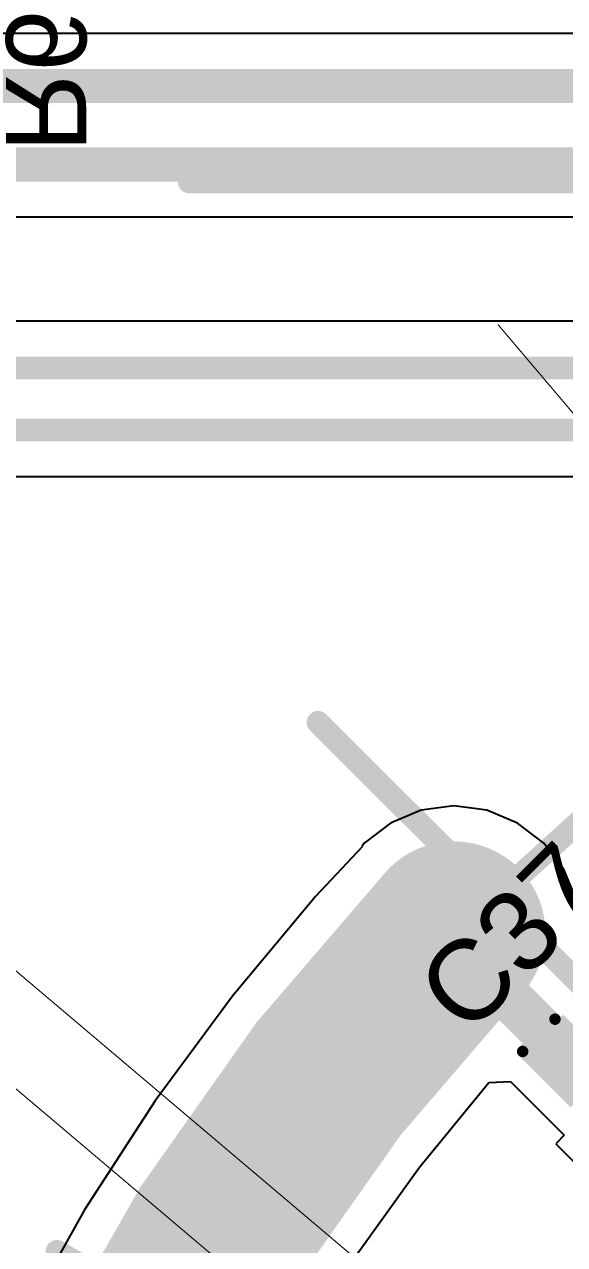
# Model space of a CAD drawing. Header units: inches. Extents: x -7 to 348, y -14 to 159.
# Drawn here: x 14.68 to 20.68, y 31.53 to 45.09 of the extents above; entities that cross this region are included whole.
import ezdxf

# ---------------------------------------------------------------- set-up
doc = ezdxf.new("R2010")
doc.units = ezdxf.units.IN
for name, color, linetype in [('Bottom Layer', 5, 'Continuous'), ('Bottom Overlay', 54, 'Continuous'), ('Dimension', 6, 'Continuous'), ('Fabrication', 76, 'Continuous'), ('Top Layer', 1, 'Continuous'), ('Top Overlay', 2, 'Continuous'), ('Top Paste', 8, 'Continuous'), ('Top Solder', 216, 'Continuous')]:
    doc.layers.add(name, color=color, linetype=linetype)
doc.styles.add('Arial', font='', dxfattribs={"height": 0.2})
doc.styles.get('Arial').set_extended_font_data('Arial')

msp = doc.modelspace()

# ---------------------------------------------------------------- hatches: boundary and pattern name
at = {"layer": 'Top Layer'}
msp.add_hatch(color=1, dxfattribs=at).paths.add_polyline_path([(20.664, 34.002), (21.113, 33.553), (20.79, 33.23), (20.341, 33.679)])
at = {"layer": 'Top Paste'}
msp.add_hatch(color=8, dxfattribs=at).paths.add_polyline_path([(20.664, 34.002), (21.113, 33.553), (20.79, 33.23), (20.341, 33.679)])
at = {"layer": 'Top Solder'}
msp.add_hatch(color=216, dxfattribs=at).paths.add_polyline_path([(20.664, 34.087), (21.198, 33.553), (20.79, 33.145), (20.256, 33.679)])

# ---------------------------------------------------------------- linework, layer by layer
at = {"layer": 'Bottom Layer'}
for p, q in [((23.598, 44.991), (13.856, 44.991)), ((13.109, 42.953), (23.675, 42.953))]:
    msp.add_line(p, q, dxfattribs=at)
for points in [[(13.031, 44.408, 0.381, 0.381, 0), (23.598, 44.408, 0.381, 0.381, 0)], [(11.381, 43.535, 0.381, 0.381, 0), (23.754, 43.535, 0.381, 0.381, 0)]]:
    msp.add_lwpolyline(points, format="xyseb", dxfattribs=at)
at = {"layer": 'Dimension'}
for points in [[(58.31, 19.467, 0.254, 0.254, 1), (13.31, 19.467, 0.254, 0.254, 1)], [(54.56, 19.467, 0.254, 0.254, 1), (17.06, 19.467, 0.254, 0.254, 1)], [(17.88, 37.336, 0.127, 0.127, 1), (18.007, 37.336, 0.127, 0.127, 1)], [(14.98, 31.457, 0.127, 0.127, 1), (15.107, 31.457, 0.127, 0.127, 1)]]:
    msp.add_lwpolyline(points, format="xyseb", close=True, dxfattribs=at)
for points in [[(17.944, 37.336, 0.254, 0.254, 0), (55.362, -0.082, 0.254, 0.254, 0)], [(15.044, 31.457, 0.254, 0.254, 0), (58.345, 6.457, 0.254, 0.254, 0)]]:
    msp.add_lwpolyline(points, format="xyseb", dxfattribs=at)
at = {"layer": 'Fabrication'}
for points in [[(19.945, 41.752, 0.0127, 0.0127, 0), (24.028, 36.932, 0.0127, 0.0127, 0)], [(19.945, 41.752, 0.0127, 0.0127, 0), (24.028, 36.932, 0.0127, 0.0127, 0)], [(19.945, 41.752, 0.0127, 0.0127, 0), (24.028, 36.932, 0.0127, 0.0127, 0)], [(19.945, 41.752, 0.0127, 0.0127, 0), (24.028, 36.932, 0.0127, 0.0127, 0)], [(13.603, 35.409, 0.0127, 0.0127, 0), (18.423, 31.325, 0.0127, 0.0127, 0)], [(13.603, 35.409, 0.0127, 0.0127, 0), (18.423, 31.325, 0.0127, 0.0127, 0)], [(13.603, 35.409, 0.0127, 0.0127, 0), (18.423, 31.325, 0.0127, 0.0127, 0)], [(13.603, 35.409, 0.0127, 0.0127, 0), (18.423, 31.325, 0.0127, 0.0127, 0)], [(12.956, 34.646, 0.0127, 0.0127, 0), (17.106, 31.131, 0.0127, 0.0127, 0)], [(12.956, 34.646, 0.0127, 0.0127, 0), (17.106, 31.131, 0.0127, 0.0127, 0)]]:
    msp.add_lwpolyline(points, format="xyseb", dxfattribs=at)
msp.add_lwpolyline([(19.942, 41.752, 0.00635, 0.00635, 1), (19.948, 41.752, 0.00635, 0.00635, 1)], format="xyseb", close=True, dxfattribs=at)
msp.add_lwpolyline([(19.942, 41.752, 0.00635, 0.00635, 1), (19.948, 41.752, 0.00635, 0.00635, 1)], format="xyseb", close=True, dxfattribs=at)
msp.add_lwpolyline([(19.942, 41.752, 0.00635, 0.00635, 1), (19.948, 41.752, 0.00635, 0.00635, 1)], format="xyseb", close=True, dxfattribs=at)
msp.add_lwpolyline([(19.942, 41.752, 0.00635, 0.00635, 1), (19.948, 41.752, 0.00635, 0.00635, 1)], format="xyseb", close=True, dxfattribs=at)
at = {"layer": 'Top Layer'}
for p, q in [((21.435, 41.793), (12.923, 41.793)), ((10.806, 40.068), (20.932, 40.068)), ((19.088, 36.359), (18.748, 36.218)), ((19.452, 36.407), (19.088, 36.359)), ((19.817, 36.359), (19.452, 36.407)), ((20.157, 36.218), (19.817, 36.359)), ((18.748, 36.218), (18.563, 36.077)), ((20.449, 35.994), (20.157, 36.218)), ((18.563, 36.077), (18.456, 35.994)), ((18.437, 35.957), (17.915, 35.403)), ((18.456, 35.994), (18.431, 35.962)), ((18.431, 35.962), (18.437, 35.957)), ((20.673, 35.702), (20.449, 35.994)), ((20.813, 35.363), (20.673, 35.702)), ((17.915, 35.403), (16.991, 34.294)), ((16.991, 34.294), (16.135, 33.131)), ((19.07, 32.395), (19.84, 33.334)), ((19.84, 33.334), (20.08, 33.346)), ((20.08, 33.346), (20.269, 33.158)), ((16.135, 33.131), (15.351, 31.918)), ((20.269, 33.158), (20.269, 33.158)), ((20.269, 33.158), (20.677, 32.749)), ((20.677, 32.749), (20.583, 32.654)), ((20.583, 32.654), (21.617, 31.62)), ((18.265, 31.273), (19.07, 32.395)), ((15.351, 31.918), (14.641, 30.66))]:
    msp.add_line(p, q, dxfattribs=at)
for points in [[(11.582, 41.275, 0.254, 0.254, 0), (21.435, 41.275, 0.254, 0.254, 0)], [(10.806, 40.586, 0.254, 0.254, 0), (20.932, 40.586, 0.254, 0.254, 0)], [(14.245, 13.135, 2.032, 2.032, -0.267603), (19.452, 34.998, 2.032, 2.032, 0)], [(19.525, 34.817, 0.508, 0.508, 0), (20.726, 33.615, 0.508, 0.508, 0)], [(20.726, 33.615, 0.508, 0.508, 0), (20.798, 33.544, 0.508, 0.508, 0)], [(20.798, 33.544, 0.508, 0.508, 0), (21.652, 32.69, 0.508, 0.508, 0)]]:
    msp.add_lwpolyline(points, format="xyseb", dxfattribs=at)
for points in [[(18.944, 34.998, 1.016, 1.016, 1), (19.96, 34.998, 1.016, 1.016, 1)], [(19.398, 34.817, 0.254, 0.254, 1), (19.652, 34.817, 0.254, 0.254, 1)], [(20.599, 33.615, 0.254, 0.254, 1), (20.853, 33.615, 0.254, 0.254, 1)], [(20.599, 33.615, 0.254, 0.254, 1), (20.853, 33.615, 0.254, 0.254, 1)], [(20.671, 33.544, 0.254, 0.254, 1), (20.925, 33.544, 0.254, 0.254, 1)], [(20.671, 33.544, 0.254, 0.254, 1), (20.925, 33.544, 0.254, 0.254, 1)]]:
    msp.add_lwpolyline(points, format="xyseb", close=True, dxfattribs=at)
at = {"layer": 'Top Overlay'}
for points in [[(16.512, 43.343, 0.254, 0.254, 0), (55.097, 43.343, 0.254, 0.254, 0)], [(20.215, 33.679, 0.127, 0.127, 0), (20.574, 34.038, 0.127, 0.127, 0)], [(20.215, 33.679, 0.127, 0.127, 0), (20.79, 33.104, 0.127, 0.127, 0)]]:
    msp.add_lwpolyline(points, format="xyseb", dxfattribs=at)
for points in [[(16.449, 43.343, 0.127, 0.127, 1), (16.576, 43.343, 0.127, 0.127, 1)], [(20.542, 34.038, 0.0635, 0.0635, 1), (20.606, 34.038, 0.0635, 0.0635, 1)], [(20.183, 33.679, 0.0635, 0.0635, 1), (20.247, 33.679, 0.0635, 0.0635, 1)], [(20.183, 33.679, 0.0635, 0.0635, 1), (20.247, 33.679, 0.0635, 0.0635, 1)]]:
    msp.add_lwpolyline(points, format="xyseb", close=True, dxfattribs=at)

# ---------------------------------------------------------------- texts
at = {"layer": 'Bottom Overlay', "style": 'Arial', "text_generation_flag": 2}
msp.add_text('R6', height=0.889, rotation=270, dxfattribs=at).set_placement((14.479, 43.668))
at = {"layer": 'Top Overlay', "style": 'Arial'}
msp.add_text('C37', height=0.889, rotation=45, dxfattribs=at).set_placement((19.602, 33.829))

doc.saveas('drawing.dxf')
